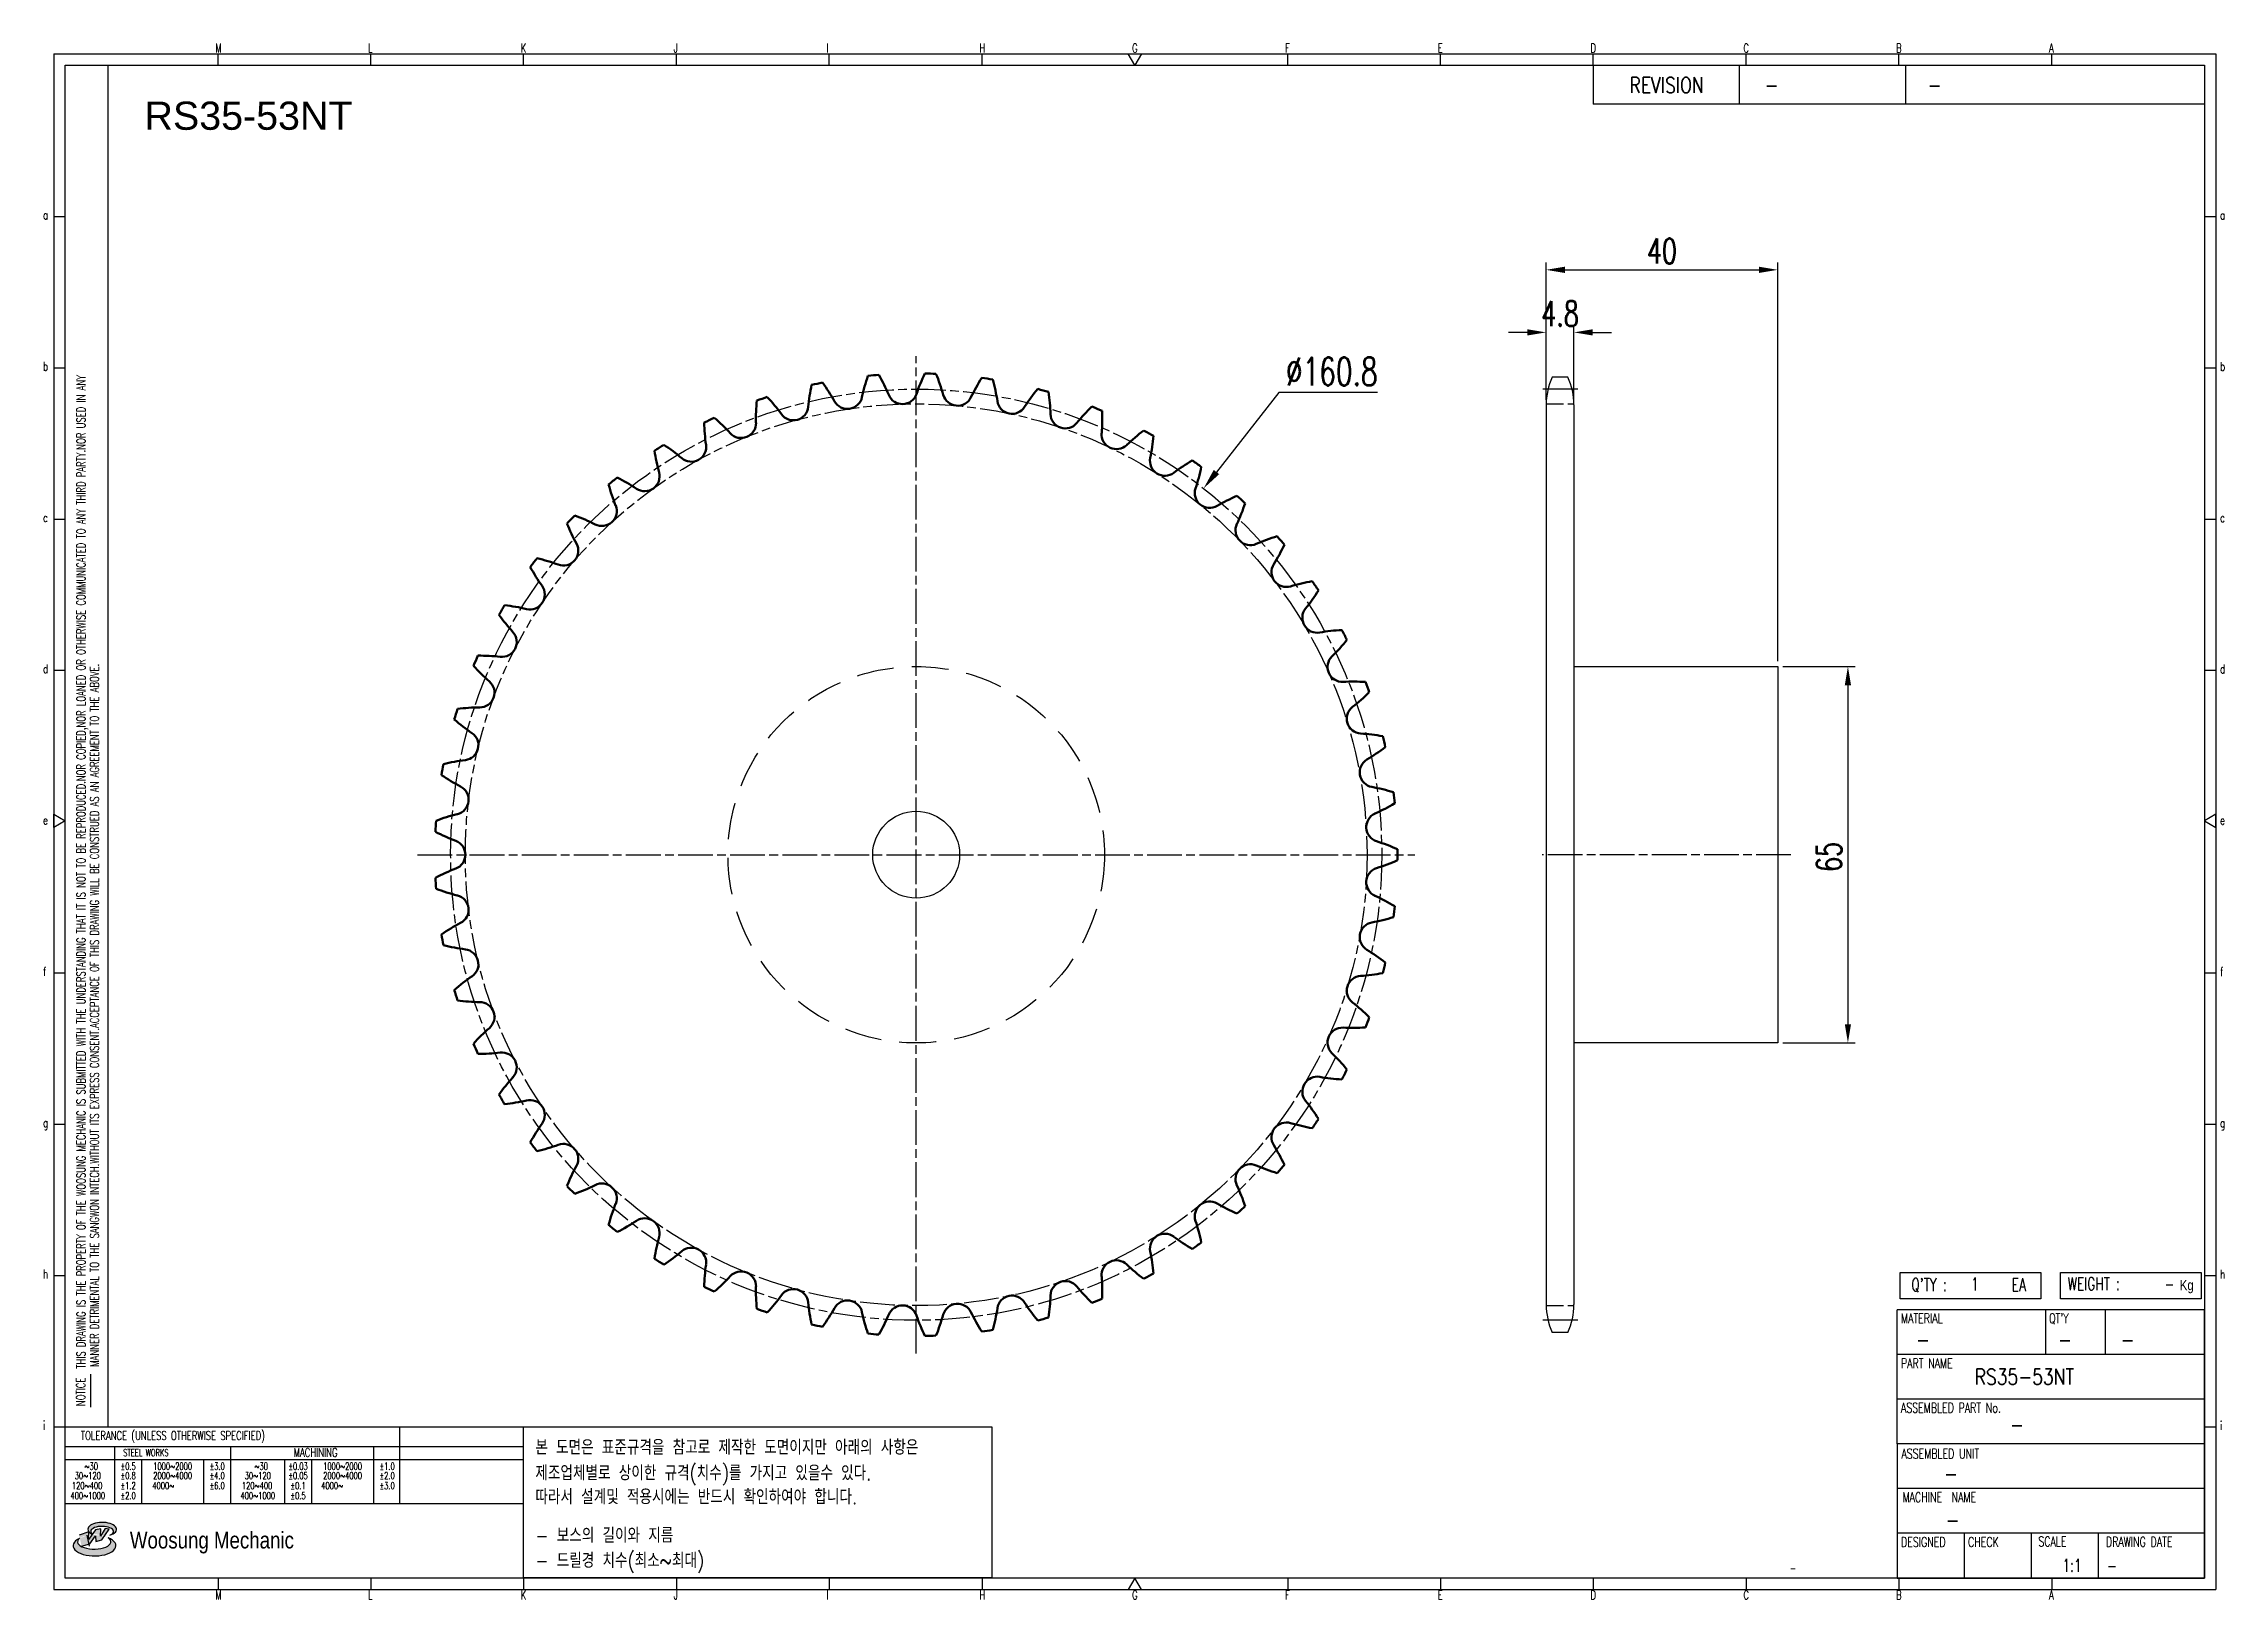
# Model space of a CAD drawing. Header units: millimetres. Extents: x -44812 to -44435, y 1096 to 1364.
import ezdxf
from ezdxf.enums import TextEntityAlignment as Align

# ---------------------------------------------------------------- set-up
doc = ezdxf.new("R2010")
doc.units = ezdxf.units.MM
for name, pattern in [('AM_ISO02W050', [7.5, 6, -1.5]), ('AM_ISO02W050x2', [3.75, 3, -0.75]), ('AM_ISO08W050', [18, 12, -1.5, 3, -1.5]), ('AM_ISO08W050x2', [9, 6, -0.75, 1.5, -0.75]), ('HIDDEN', [9.525, 6.35, -3.175])]:
    doc.linetypes.add(name, pattern=pattern)
for name, color, linetype, lineweight in [('AM_0N', 7, 'Continuous', 50), ('AM_3N', 6, 'AM_ISO02W050', 25), ('AM_7', 4, 'AM_ISO08W050', 25), ('AM_7N', 4, 'AM_ISO08W050', 25)]:
    doc.layers.add(name, color=color, linetype=linetype, lineweight=lineweight)
for name, color, linetype in [('HL', 2, 'HIDDEN'), ('S-DIM', 7, 'Continuous'), ('TITLE', 7, 'Continuous'), ('도면레이아웃', 7, 'Continuous')]:
    doc.layers.add(name, color=color, linetype=linetype)
doc.styles.add('HAN', font='ROMANS.shx', dxfattribs={"width": 0.7, "bigfont": 'whgtxt.shx'})
doc.styles.add('HKD_ST2', font='romans.shx', dxfattribs={"width": 0.7, "height": 4, "bigfont": '@extfont2.shx'})
doc.styles.add('HSG', font='SIMPLEX.shx', dxfattribs={"width": 0.7, "bigfont": 'HSG.shx'})
doc.styles.add('ROMANS', font='romans.shx', dxfattribs={"width": 0.7, "bigfont": 'whgtxt.shx'})
doc.styles.add('SLDTEXTSTYLE4', font='arial.ttf', dxfattribs={"width": 0.8})
doc.styles.get("Standard").update_dxf_attribs({"font": 'arial.ttf'})
doc.dimstyles.new('APP10', dxfattribs={"dimscale": 2, "dimtxt": 2.4, "dimasz": 1.8, "dimexe": 0.7, "dimexo": 0.5, "dimgap": 0.6, "dimtad": 1, "dimtoh": 1, "dimdec": 1, "dimrnd": 0.01, "dimzin": 9, "dimdsep": 46, "dimtxsty": 'HSG', "dimcen": 0, "dimclrd": 1, "dimclre": 1, "dimclrt": 256, "dimazin": 2, "dimtp": 1, "dimtm": 1, "dimtfac": 0.5, "dimtdec": 1, "dimtofl": 0, "dimtmove": 0, "dimatfit": 3, "dimfxl": 0, "dimtvp": 1, "dimtolj": 2, "dimlwd": -1, "dimlwe": -1, "dimarcsym": 0})
doc.dimstyles.new('APP8', dxfattribs={"dimscale": 1.8, "dimtxt": 2.4, "dimasz": 1.8, "dimexe": 0.7, "dimexo": 0.5, "dimgap": 0.6, "dimtad": 1, "dimtoh": 1, "dimdec": 1, "dimrnd": 0.01, "dimzin": 9, "dimdsep": 46, "dimtxsty": 'HSG', "dimcen": 0, "dimclrd": 1, "dimclre": 1, "dimclrt": 256, "dimazin": 2, "dimtp": 1, "dimtm": 1, "dimtfac": 0.5, "dimtdec": 1, "dimtofl": 0, "dimtmove": 0, "dimatfit": 3, "dimfxl": 0, "dimtvp": 1, "dimtolj": 2, "dimlwd": -1, "dimlwe": -1, "dimarcsym": 0})

# ---------------------------------------------------------------- blocks, each defined once
blk = doc.blocks.new('SUYWSHJH')
at = {"layer": '도면레이아웃'}
h = blk.add_hatch(color=10, dxfattribs=at)
h.paths.add_polyline_path([(1.544, 35.177), (1.554, 34.966), (1.779, 35.034), (2.054, 35.422), (1.908, 35.446), (1.728, 35.167), (1.741, 35.439), (1.547, 35.405), (1.292, 35.041), (1.295, 35.33), (0.943, 35.208), (1.03, 34.8), (1.336, 34.885)])
edge = h.paths.add_edge_path()
edge.add_ellipse((1.795, 35.421), major_axis=(-0.53, 0), ratio=0.487785, start_angle=122.36065, end_angle=403.39574)
edge.add_line((1.411, 35.244), (1.419, 35.261))
edge.add_ellipse((1.798, 35.344), major_axis=(-0.423, 0), ratio=0.444396, start_angle=131.58977, end_angle=386.19408, ccw=False)
edge = h.paths.add_edge_path()
edge.add_ellipse((1.512, 34.815), major_axis=(-0.793, 0), ratio=0.480113, start_angle=314.67633, end_angle=590.85213)
edge.add_ellipse((1.501, 34.958), major_axis=(-0.62, 0), ratio=0.43311, start_angle=331.7024, end_angle=574.42495, ccw=False)
for p, q in [((0, 90.118), (80.15, 90.118)), ((0, 90.118), (0, 33.191)), ((6.089, 89.693), (6.089, 90.118)), ((11.753, 89.693), (11.753, 90.118)), ((17.418, 89.693), (17.418, 90.118)), ((23.082, 89.693), (23.082, 90.118)), ((28.746, 89.693), (28.746, 90.118)), ((34.411, 89.693), (34.411, 90.118)), ((45.739, 89.693), (45.739, 90.118)), ((51.404, 89.693), (51.404, 90.118)), ((57.068, 89.693), (57.068, 90.118)), ((62.732, 89.693), (62.732, 90.118)), ((68.397, 89.693), (68.397, 90.118)), ((74.061, 89.693), (74.061, 90.118)), ((80.15, 90.118), (80.15, 33.191)), ((0, 84.085), (0.425, 84.085)), ((79.725, 84.085), (80.15, 84.085)), ((0, 78.478), (0.425, 78.478)), ((79.725, 78.478), (80.15, 78.478)), ((0, 72.87), (0.425, 72.87)), ((79.725, 72.87), (80.15, 72.87)), ((0, 67.262), (0.425, 67.262)), ((79.725, 67.262), (80.15, 67.262)), ((0, 56.047), (0.425, 56.047)), ((79.725, 56.047), (80.15, 56.047)), ((0, 50.439), (0.425, 50.439)), ((79.725, 50.439), (80.15, 50.439)), ((0, 44.832), (0.425, 44.832)), ((79.725, 44.832), (80.15, 44.832)), ((1.377, 39.947), (1.377, 41.174)), ((0, 39.224), (0.425, 39.224)), ((79.725, 39.224), (80.15, 39.224)), ((0, 33.191), (80.15, 33.191)), ((6.089, 33.616), (6.089, 33.191)), ((11.753, 33.616), (11.753, 33.191)), ((17.418, 33.616), (17.418, 33.191)), ((23.082, 33.616), (23.082, 33.191)), ((28.746, 33.616), (28.746, 33.191)), ((34.411, 33.616), (34.411, 33.191)), ((45.739, 33.616), (45.739, 33.191)), ((51.404, 33.616), (51.404, 33.191)), ((57.068, 33.616), (57.068, 33.191)), ((62.732, 33.616), (62.732, 33.191)), ((68.397, 33.616), (68.397, 33.191)), ((74.061, 33.616), (74.061, 33.191))]:
    blk.add_line(p, q)
at = {"color": 2}
for p, q in [((2.017, 39.224), (2.017, 89.693)), ((0.425, 39.224), (17.418, 39.224)), ((12.816, 39.224), (12.816, 36.382)), ((17.418, 33.616), (17.418, 39.224)), ((0.425, 38.487), (17.418, 38.487)), ((0.425, 38.012), (17.418, 38.012)), ((2.257, 38.487), (2.257, 36.382)), ((3.257, 38.012), (3.257, 36.382)), ((5.557, 38.012), (5.557, 36.382)), ((6.557, 38.5), (6.557, 36.382)), ((8.557, 38.012), (8.557, 36.382)), ((9.557, 38.026), (9.557, 36.382)), ((11.857, 38.487), (11.857, 36.382)), ((0.425, 36.382), (17.418, 36.382))]:
    blk.add_line(p, q, dxfattribs=at)
at = {"color": 6, "ltscale": 0.5}
for p, q in [((57.068, 89.693), (57.068, 88.246)), ((62.47, 89.693), (62.47, 88.246)), ((68.635, 89.693), (68.635, 88.246)), ((79.725, 88.246), (57.068, 88.246)), ((68.336, 38.59), (68.336, 43.563)), ((79.725, 43.563), (68.336, 43.563)), ((73.827, 43.563), (73.827, 41.905)), ((76.037, 43.563), (76.037, 41.905)), ((79.725, 38.59), (79.725, 43.563)), ((79.725, 41.905), (68.336, 41.905)), ((79.725, 40.248), (68.336, 40.248)), ((68.336, 38.59), (68.336, 33.616)), ((79.725, 38.59), (68.336, 38.59)), ((79.725, 33.616), (79.725, 38.59)), ((79.725, 36.932), (68.336, 36.932)), ((79.725, 35.274), (68.336, 35.274)), ((70.822, 33.616), (70.822, 35.274)), ((73.309, 33.616), (73.309, 35.274)), ((75.796, 33.616), (75.796, 35.274)), ((68.336, 33.616), (79.725, 33.616))]:
    blk.add_line(p, q, dxfattribs=at)
for points in [[(40.075, 89.693), (39.83, 90.118), (40.32, 90.118)], [(0.425, 89.693), (79.725, 89.693), (79.725, 33.616), (0.425, 33.616)], [(0.425, 61.679), (0, 61.433), (0, 61.924)], [(79.725, 61.679), (80.15, 61.433), (80.15, 61.924)], [(40.075, 33.616), (39.83, 33.191), (40.32, 33.191)]]:
    blk.add_lwpolyline(points, close=True)
at = {"layer": 'TITLE', "color": 20}
for p, q in [((68.449, 43.961), (68.449, 44.936)), ((68.449, 44.936), (73.654, 44.936)), ((73.654, 44.936), (73.654, 43.961)), ((74.39, 43.961), (74.39, 44.936)), ((74.39, 44.936), (79.595, 44.936)), ((79.595, 44.936), (79.595, 43.961)), ((73.654, 43.961), (68.449, 43.961)), ((79.595, 43.961), (74.39, 43.961))]:
    blk.add_line(p, q, dxfattribs=at)
at = {"layer": '도면레이아웃'}
for p, q in [((1.295, 35.33), (0.943, 35.208)), ((1.03, 34.8), (1.336, 34.885)), ((1.224, 35.208), (1.311, 34.8)), ((1.224, 35.208), (1.224, 35.208)), ((1.547, 35.405), (1.292, 35.041)), ((1.292, 35.041), (1.295, 35.33)), ((1.336, 34.885), (1.544, 35.177)), ((1.419, 35.261), (1.411, 35.244)), ((1.544, 35.177), (1.554, 34.966)), ((1.741, 35.439), (1.547, 35.405)), ((1.554, 34.966), (1.779, 35.034)), ((1.908, 35.446), (1.728, 35.167)), ((1.728, 35.167), (1.741, 35.439)), ((1.779, 35.034), (2.054, 35.422)), ((2.054, 35.422), (1.908, 35.446))]:
    blk.add_line(p, q, dxfattribs=at)
for centre, major_axis, ratio, start_param, end_param in [((1.795, 35.421), (-0.53, 0), 0.487785, 2.135596, 7.040584), ((1.512, 34.815), (-0.793, 0), 0.480113, 5.492138, 10.312315), ((1.501, 34.958), (-0.62, 0), 0.43311, 5.789299, 10.025607), ((1.798, 35.344), (-0.423, 0), 0.444396, 2.296675, 6.740358)]:
    blk.add_ellipse(centre, major_axis=major_axis, ratio=ratio, start_param=start_param, end_param=end_param, dxfattribs=at)
at = {"color": 4, "style": 'HKD_ST2', "width": 0.7}
for s, p in [('M', (5.988, 90.164)), ('L', (11.652, 90.164)), ('K', (17.316, 90.164)), ('J', (22.981, 90.164)), ('I', (28.645, 90.164)), ('H', (34.309, 90.164)), ('G', (39.974, 90.164)), ('F', (45.638, 90.164)), ('E', (51.302, 90.164)), ('D', (56.967, 90.164)), ('C', (62.631, 90.164)), ('B', (68.295, 90.164)), ('A', (73.96, 90.164)), ('a', (-0.395, 83.976)), ('a', (80.305, 83.97)), ('b', (-0.395, 78.368)), ('b', (80.305, 78.362)), ('c', (-0.395, 72.76)), ('c', (80.305, 72.754)), ('d', (-0.395, 67.153)), ('d', (80.305, 67.147)), ('e', (-0.395, 61.545)), ('e', (80.305, 61.539)), ('f', (-0.395, 55.937)), ('f', (80.305, 55.931)), ('g', (-0.395, 50.33)), ('g', (80.305, 50.324)), ('h', (-0.395, 44.722)), ('h', (80.305, 44.716)), ('i', (-0.395, 39.114)), ('i', (80.305, 39.108)), ('M', (5.988, 32.824)), ('L', (11.652, 32.824)), ('K', (17.316, 32.824)), ('J', (22.981, 32.824)), ('I', (28.645, 32.824)), ('H', (34.309, 32.824)), ('G', (39.974, 32.824)), ('F', (45.638, 32.824)), ('E', (51.302, 32.824)), ('D', (56.967, 32.824)), ('C', (62.631, 32.824)), ('B', (68.295, 32.824)), ('A', (73.96, 32.824))]:
    blk.add_text(s, height=0.326, dxfattribs=at).set_placement(p)
for s, height, style, width, p in [('REVISION', 0.5806, 'HAN', 0.8, (58.415, 88.664)), ('-', 0.581, 'HAN', 0.8, (63.426, 88.664)), ('-', 0.581, 'HAN', 0.8, (69.468, 88.664)), ("Q'TY : ", 0.4746, 'HKD_ST2', 0.7, (68.857, 44.253)), ('1', 0.475, 'HKD_ST2', 0.7, (71.071, 44.275)), ('EA', 0.4746, 'HKD_ST2', 0.7, (72.578, 44.253)), ('WEIGHT : ', 0.4746, 'HKD_ST2', 0.7, (74.65, 44.286)), ('-', 0.581, 'HAN', 0.8, (69.029, 42.157)), ('-', 0.581, 'HAN', 0.8, (74.289, 42.157)), ('-', 0.581, 'HAN', 0.8, (76.623, 42.157)), ('-', 0.581, 'HAN', 0.8, (72.515, 39.013)), ('-', 0.581, 'HAN', 0.8, (70.067, 37.189)), ('-', 0.581, 'HAN', 0.8, (70.126, 35.48)), ('1:1', 0.4746, 'HKD_ST2', 0.7, (74.458, 33.848)), ('-', 0.475, 'HKD_ST2', 0.7, (76.112, 33.837))]:
    blk.add_text(s, height=height, dxfattribs=dict(style=style, width=width)).set_placement(p)
at = {"color": 1, "style": 'HKD_ST2', "width": 0.7}
for s, p in [(' THIS DRAWING IS THE PROPERTY OF THE WOOSUNG MECHANIC IS SUBMITTED WITH THE UNDERSTANDING THAT IT IS NOT TO BE REPRODUCED.NOR COPIED,NOR LOANED OR OTHERWISE COMMUNICATED TO ANY THIRD PARTY.NOR USED IN ANY', (1.173, 41.217)), ('MANNER DETRIMENTAL TO THE SANGWON INTECH.WITHOUT ITS EXPRESS CONSENT.ACCEPTANCE OF THIS DRAWING WILL BE CONSTRUED AS AN AGREEMENT TO THE ABOVE.', (1.672, 41.447))]:
    blk.add_text(s, height=0.326266, rotation=90, dxfattribs=at).set_placement(p)
at = {"style": 'HKD_ST2', "width": 0.7}
blk.add_text('-', height=0.475, dxfattribs=at).set_placement((78.613, 44.286), align=Align.RIGHT)
at = {"color": 4, "style": 'HKD_ST2', "width": 0.7}
for s, height, p in [('MATERIAL', 0.3651, (68.474, 43.425)), ("QT'Y", 0.3651, (73.965, 43.425)), ('PART NAME', 0.3651, (68.474, 41.756)), ('ASSEMBLED PART No.', 0.36511, (68.474, 40.109)), ('ASSEMBLED UNIT', 0.36511, (68.49, 38.408)), ('MACHINE  NAME', 0.36511, (68.532, 36.794)), ('DESIGNED', 0.3651, (68.474, 35.136)), ('CHECK', 0.3651, (70.961, 35.136)), ('SCALE', 0.3651, (73.566, 35.153)), ('DRAWING DATE', 0.36511, (76.071, 35.141))]:
    blk.add_text(s, height=height, dxfattribs=at).set_placement(p, align=Align.TOP_LEFT)
at = {"style": 'HKD_ST2', "width": 0.7}
blk.add_text('NOTICE', height=0.3263, rotation=90, dxfattribs=at).set_placement((1.163, 39.988))
for s, height, style, width, p in [('TOLERANCE (UNLESS OTHERWISE SPECIFIED)', 0.32627, 'HKD_ST2', 0.7, (4.417, 38.896)), ('-', 0.326, 'ROMANS', 0.65, (64.469, 33.975))]:
    blk.add_text(s, height=height, dxfattribs=dict(style=style, width=width)).set_placement(p, align=Align.MIDDLE_CENTER)
at = {"color": 4, "style": 'HKD_ST2', "width": 0.7}
for s, height, p in [('STEEL WORKS', 0.26101, (3.416, 38.268)), ('MACHINING', 0.3263, (9.707, 38.27)), ('%%P0.5', 0.261, (2.757, 37.762)), ('%%P0.8', 0.261, (2.757, 37.411)), ('%%P3.0', 0.261, (6.057, 37.762)), ('%%P4.0', 0.261, (6.057, 37.411)), ('%%P0.03', 0.261, (9.057, 37.762)), ('%%P0.05', 0.261, (9.057, 37.411)), ('%%P1.0', 0.261, (12.357, 37.762)), ('%%P2.0', 0.261, (12.357, 37.411)), ('%%P1.2', 0.261, (2.757, 37.045)), ('%%P2.0', 0.261, (2.757, 36.67)), ('%%P6.0', 0.261, (6.057, 37.045)), ('%%P0.1', 0.261, (9.057, 37.045)), ('%%P0.5', 0.261, (9.057, 36.67)), ('%%P3.0', 0.261, (12.357, 37.045))]:
    blk.add_text(s, height=height, dxfattribs=at).set_placement(p, align=Align.MIDDLE)
for s, height, p in [('30%%126120', 0.261, (1.263, 37.411)), ('%%12630', 0.261, (1.389, 37.762)), ('2000%%1264000', 0.26101, (4.407, 37.411)), ('1000%%1262000', 0.26101, (4.407, 37.762)), ('30%%126120', 0.261, (7.563, 37.411)), ('%%12630', 0.261, (7.689, 37.762)), ('2000%%1264000', 0.26101, (10.707, 37.411)), ('1000%%1262000', 0.26101, (10.707, 37.762)), ('400%%1261000', 0.26101, (1.263, 36.67)), ('120%%126400', 0.26101, (1.237, 37.045)), ('4000%%126', 0.261, (4.061, 37.045)), ('400%%1261000', 0.26101, (7.563, 36.67)), ('120%%126400', 0.26101, (7.537, 37.045)), ('4000%%126', 0.261, (10.321, 37.045))]:
    blk.add_text(s, height=height, dxfattribs=at).set_placement(p, align=Align.MIDDLE_CENTER)
at = {"color": 1, "style": 'SLDTEXTSTYLE4', "width": 0.8}
blk.add_text('Woosung Mechanic', height=0.61957, dxfattribs=at).set_placement((2.822, 34.711))
at = {"layer": 'TITLE', "width": 0.8}
blk.add_text('Kg', height=0.3789, dxfattribs=at).set_placement((78.807, 44.286))
blk = doc.blocks.new('*D625')
at = {"layer": 'Defpoints', "color": 0, "transparency": 16777216}
for p in [(-44512.33, 1256.92), (-44512.33, 1191.92), (-44500.22, 1191.92)]:
    blk.add_point(p, dxfattribs=at)
at = {"layer": 'S-DIM', "color": 1, "transparency": 16777216}
for p, q in [((-44511.43, 1256.92), (-44498.96, 1256.92)), ((-44500.22, 1253.68), (-44500.22, 1195.16)), ((-44511.43, 1191.92), (-44498.96, 1191.92))]:
    blk.add_line(p, q, dxfattribs=at)
for points in [[(-44500.76, 1253.68), (-44499.68, 1253.68), (-44500.22, 1256.92)], [(-44500.76, 1195.16), (-44499.68, 1195.16), (-44500.22, 1191.92)]]:
    blk.add_solid(points, dxfattribs=at)
at = {"layer": 'S-DIM', "transparency": 16777216, "insert": (-44503.46, 1224.03), "char_height": 4.32, "attachment_point": 5, "rotation": 90, "style": 'HSG'}
blk.add_mtext('\\A2;65', dxfattribs=at)
blk = doc.blocks.new('*D626')
at = {"layer": 'Defpoints', "color": 0, "transparency": 16777216}
for p in [(-44547.53, 1314.61), (-44552.33, 1302.09), (-44547.53, 1302.09)]:
    blk.add_point(p, dxfattribs=at)
at = {"layer": 'S-DIM', "color": 1, "transparency": 16777216}
for p, q in [((-44555.57, 1314.61), (-44558.81, 1314.61)), ((-44552.33, 1302.99), (-44552.33, 1315.87)), ((-44547.53, 1302.99), (-44547.53, 1315.87)), ((-44544.29, 1314.61), (-44541.05, 1314.61))]:
    blk.add_line(p, q, dxfattribs=at)
for points in [[(-44555.57, 1315.15), (-44555.57, 1314.07), (-44552.33, 1314.61)], [(-44544.29, 1315.15), (-44544.29, 1314.07), (-44547.53, 1314.61)]]:
    blk.add_solid(points, dxfattribs=at)
at = {"layer": 'S-DIM', "transparency": 16777216, "insert": (-44549.93, 1317.85), "char_height": 4.32, "attachment_point": 5, "style": 'HSG'}
blk.add_mtext('\\A2;4.8', dxfattribs=at)
blk = doc.blocks.new('*D627')
at = {"layer": 'Defpoints', "color": 0, "transparency": 16777216}
for p in [(-44512.33, 1325.41), (-44552.33, 1302.09), (-44512.33, 1256.92)]:
    blk.add_point(p, dxfattribs=at)
at = {"layer": 'S-DIM', "color": 1, "transparency": 16777216}
for p, q in [((-44552.33, 1302.99), (-44552.33, 1326.67)), ((-44512.33, 1257.82), (-44512.33, 1326.67)), ((-44549.09, 1325.41), (-44515.57, 1325.41))]:
    blk.add_line(p, q, dxfattribs=at)
for points in [[(-44549.09, 1325.95), (-44549.09, 1324.87), (-44552.33, 1325.41)], [(-44515.57, 1325.95), (-44515.57, 1324.87), (-44512.33, 1325.41)]]:
    blk.add_solid(points, dxfattribs=at)
at = {"layer": 'S-DIM', "transparency": 16777216, "insert": (-44532.33, 1328.65), "char_height": 4.32, "attachment_point": 5, "style": 'HSG'}
blk.add_mtext('\\A2;40', dxfattribs=at)
blk = doc.blocks.new('*D628')
at = {"layer": 'Defpoints', "color": 0, "transparency": 16777216}
for p in [(-44611.47, 1287.67), (-44710.73, 1161.17)]:
    blk.add_point(p, dxfattribs=at)
at = {"layer": 'S-DIM', "color": 1, "transparency": 16777216}
for p, q in [((-44598.47, 1304.25), (-44609.25, 1290.5)), ((-44581.43, 1304.25), (-44598.47, 1304.25))]:
    blk.add_line(p, q, dxfattribs=at)
blk.add_solid([(-44609.72, 1290.87), (-44608.78, 1290.13), (-44611.47, 1287.67)], dxfattribs=at)
at = {"layer": 'S-DIM', "transparency": 16777216, "insert": (-44589.35, 1307.85), "char_height": 4.8, "attachment_point": 5, "style": 'HSG'}
blk.add_mtext('\\A2;∅160.8', dxfattribs=at)

msp = doc.modelspace()

# ---------------------------------------------------------------- linework, layer by layer
for p, q in [((-44548.6, 1306.89), (-44551.26, 1306.89)), ((-44552.33, 1302.09), (-44552.33, 1146.75)), ((-44547.53, 1302.09), (-44547.53, 1146.75)), ((-44548.6, 1141.95), (-44551.26, 1141.95))]:
    msp.add_line(p, q)
msp.add_lwpolyline([(-44547.53, 1256.92), (-44512.33, 1256.92), (-44512.33, 1191.92), (-44547.53, 1191.92)])
at = {"color": 4}
msp.add_lwpolyline([(-44728.89, 1125.66), (-44648.02, 1125.66), (-44648.02, 1099.54), (-44728.89, 1099.54)], close=True, dxfattribs=at)
msp.add_circle((-44661.1, 1224.42), 7.5)
for centre, start, end in [((-44541.03, 1302.09), 154.8633, 180), ((-44558.83, 1302.09), 0, 25.1367), ((-44541.03, 1146.75), 180, 205.1367), ((-44558.83, 1146.75), 334.8633, 0)]:
    msp.add_arc(centre, 11.3, start, end)
at = {"layer": 'AM_0N'}
for centre, radius, start, end in [((-44637.72, 1296.23), 33.53, 161.0668, 167.6415), ((-44661.1, 1224.42), 83.11, 94.436, 95.7527), ((-44696.82, 1290.96), 33.53, 22.5472, 29.1219), ((-44629.39, 1292.96), 33.53, 154.2743, 160.8491), ((-44661.1, 1224.42), 83.11, 87.6435, 88.9603), ((-44688.7, 1294.72), 33.53, 15.7547, 22.3295), ((-44621.5, 1288.73), 33.53, 147.4819, 154.0566), ((-44661.1, 1224.42), 83.11, 80.8511, 82.1678), ((-44661.1, 1224.42), 83.11, 108.0209, 109.3376), ((-44711.45, 1280.71), 33.53, 36.1321, 42.7068), ((-44646.37, 1298.49), 33.53, 167.8592, 174.434), ((-44661.1, 1224.42), 83.11, 101.2284, 102.5452), ((-44704.44, 1286.27), 33.53, 29.3396, 35.9144), ((-44672.97, 1303.96), 2.57, 209.3396, 347.6415), ((-44663.48, 1304.8), 2.57, 202.5472, 340.8491), ((-44653.96, 1304.52), 2.57, 195.7547, 334.0566), ((-44680.19, 1297.49), 33.53, 8.9623, 15.537), ((-44614.18, 1283.6), 33.53, 140.6894, 147.2642), ((-44661.1, 1224.42), 83.11, 74.0586, 75.3754), ((-44671.41, 1299.24), 33.53, 2.1698, 8.7446), ((-44661.1, 1224.42), 83.11, 114.8133, 116.1301), ((-44717.75, 1274.36), 33.53, 42.9245, 49.4993), ((-44655.24, 1299.72), 33.53, 174.6517, 181.2264), ((-44682.3, 1302), 2.57, 216.1321, 354.434), ((-44644.54, 1303.12), 2.57, 188.9623, 327.2642), ((-44635.35, 1300.6), 2.57, 182.1698, 320.4717), ((-44607.51, 1277.63), 33.53, 133.8969, 140.4717), ((-44661.1, 1224.42), 83.11, 67.2661, 68.5829), ((-44662.49, 1299.93), 33.53, 355.3774, 1.9521), ((-44664.19, 1299.88), 33.53, 181.4441, 188.0189), ((-44691.32, 1298.94), 2.57, 222.9245, 1.2264), ((-44626.52, 1297.02), 2.57, 175.3774, 313.6792), ((-44601.59, 1270.92), 33.53, 127.1045, 133.6792), ((-44661.1, 1224.42), 83.11, 60.4737, 61.7905), ((-44653.55, 1299.57), 33.53, 348.5849, 355.1597), ((-44661.1, 1224.42), 83.11, 121.6058, 122.9225), ((-44673.09, 1298.99), 33.53, 188.2366, 194.8113), ((-44723.26, 1267.31), 33.53, 49.717, 56.2917), ((-44699.93, 1294.85), 2.57, 229.717, 8.0189), ((-44618.17, 1292.42), 2.57, 168.5849, 306.8868), ((-44596.51, 1263.55), 33.53, 120.312, 126.8868), ((-44661.1, 1224.42), 83.11, 53.6812, 54.998), ((-44661.1, 1224.42), 83.11, 128.3982, 129.715), ((-44681.82, 1297.05), 33.53, 195.029, 201.6038), ((-44727.9, 1259.66), 33.53, 56.5094, 63.0842), ((-44707.98, 1289.76), 2.57, 236.5094, 14.8113), ((-44644.72, 1298.15), 33.53, 341.7925, 348.3672), ((-44715.38, 1283.76), 2.57, 243.3019, 21.6038), ((-44610.43, 1286.87), 2.57, 161.7925, 300.0943), ((-44592.33, 1255.64), 33.53, 113.5196, 120.0943), ((-44636.11, 1295.69), 33.53, 335, 341.5748), ((-44661.1, 1224.42), 83.11, 46.8888, 48.2056), ((-44661.1, 1224.42), 83.11, 135.1907, 136.5074), ((-44690.27, 1294.08), 33.53, 201.8215, 208.3962), ((-44731.6, 1251.51), 33.53, 63.3019, 69.8766), ((-44603.4, 1280.44), 2.57, 155, 293.3019), ((-44722.02, 1276.92), 2.57, 250.0943, 28.3962), ((-44589.12, 1247.29), 33.53, 106.7271, 113.3019), ((-44627.86, 1292.23), 33.53, 328.2075, 334.7823), ((-44661.1, 1224.42), 83.11, 40.0963, 41.4131), ((-44661.1, 1224.42), 83.11, 141.9831, 143.2999), ((-44698.3, 1290.15), 33.53, 208.6139, 215.1887), ((-44734.31, 1242.98), 33.53, 70.0943, 76.6691), ((-44597.18, 1273.22), 2.57, 148.2075, 286.5094), ((-44727.8, 1269.35), 2.57, 256.8868, 35.1887), ((-44586.92, 1238.61), 33.53, 99.9347, 106.5094), ((-44620.07, 1287.83), 33.53, 321.4151, 327.9898), ((-44661.1, 1224.42), 83.11, 33.3039, 34.6206), ((-44661.1, 1224.42), 83.11, 148.7756, 150.0923), ((-44705.81, 1285.29), 33.53, 215.4064, 221.9811), ((-44735.99, 1234.19), 33.53, 76.8868, 83.4615), ((-44591.86, 1265.32), 2.57, 141.4151, 279.717), ((-44732.65, 1261.14), 2.57, 263.6792, 41.9811), ((-44585.77, 1229.74), 33.53, 93.1422, 99.717), ((-44612.86, 1282.53), 33.53, 314.6226, 321.1974), ((-44661.1, 1224.42), 83.11, 26.5114, 27.8282), ((-44661.1, 1224.42), 83.11, 155.568, 156.8848), ((-44736.62, 1225.27), 33.53, 83.6792, 90.254), ((-44587.51, 1256.84), 2.57, 134.6226, 272.9245), ((-44712.7, 1279.57), 33.53, 222.1988, 228.7736), ((-44736.49, 1252.42), 2.57, 270.4717, 48.7736), ((-44585.67, 1220.79), 33.53, 86.3498, 92.9245), ((-44661.1, 1224.42), 83.11, 19.719, 21.0357), ((-44606.33, 1276.42), 33.53, 307.8302, 314.4049), ((-44661.1, 1224.42), 83.11, 162.3605, 163.6773), ((-44718.86, 1273.08), 33.53, 228.9913, 235.566), ((-44736.19, 1216.33), 33.53, 90.4717, 97.0465), ((-44584.19, 1247.91), 2.57, 127.8302, 266.1321), ((-44739.27, 1243.31), 2.57, 277.2642, 55.566), ((-44586.62, 1211.9), 33.53, 79.5573, 86.1321), ((-44600.56, 1269.57), 33.53, 301.0377, 307.6125), ((-44661.1, 1224.42), 83.11, 12.9265, 14.2433), ((-44661.1, 1224.42), 83.11, 169.1529, 170.4697), ((-44734.71, 1207.51), 33.53, 97.2642, 103.8389), ((-44581.95, 1238.65), 2.57, 121.0377, 259.3396), ((-44724.21, 1265.91), 33.53, 235.7837, 242.3585), ((-44740.95, 1233.93), 2.57, 284.0566, 62.3585), ((-44588.63, 1203.18), 33.53, 72.7649, 79.3396), ((-44661.1, 1224.42), 83.11, 6.1341, 7.4508), ((-44732.19, 1198.92), 33.53, 104.0566, 110.6314), ((-44580.82, 1229.19), 2.57, 114.2453, 252.5472), ((-44595.65, 1262.1), 33.53, 294.2453, 300.82), ((-44661.1, 1224.42), 83.11, 175.9454, 177.2622), ((-44728.67, 1258.15), 33.53, 242.5762, 249.1509), ((-44741.52, 1224.42), 2.57, 290.8491, 69.1509), ((-44591.65, 1194.75), 33.53, 65.9724, 72.5472), ((-44661.1, 1224.42), 83.11, 359.3416, 0.6584), ((-44728.67, 1190.69), 33.53, 110.8491, 117.4238), ((-44661.1, 1224.42), 83.11, 182.7378, 184.0546), ((-44580.82, 1219.66), 2.57, 107.4528, 245.7547), ((-44591.65, 1254.09), 33.53, 287.4528, 294.0276), ((-44732.19, 1249.92), 33.53, 249.3686, 255.9434), ((-44740.95, 1214.91), 2.57, 297.6415, 75.9434), ((-44595.65, 1186.75), 33.53, 59.18, 65.7547), ((-44724.21, 1182.94), 33.53, 117.6415, 124.2163), ((-44581.95, 1210.2), 2.57, 100.6604, 238.9623), ((-44588.63, 1245.67), 33.53, 280.6604, 287.2351), ((-44661.1, 1224.42), 83.11, 352.5492, 353.8659), ((-44661.1, 1224.42), 83.11, 189.5303, 190.8471), ((-44734.71, 1241.34), 33.53, 256.1611, 262.7358), ((-44739.27, 1205.53), 2.57, 304.434, 82.7358), ((-44600.56, 1179.27), 33.53, 52.3875, 58.9623), ((-44661.1, 1224.42), 83.11, 345.7567, 347.0735), ((-44718.86, 1175.76), 33.53, 124.434, 131.0087), ((-44584.19, 1200.94), 2.57, 93.8679, 232.1698), ((-44586.62, 1236.95), 33.53, 273.8679, 280.4427), ((-44661.1, 1224.42), 83.11, 196.3227, 197.6395), ((-44736.19, 1232.51), 33.53, 262.9535, 269.5283), ((-44736.49, 1196.42), 2.57, 311.2264, 89.5283), ((-44606.33, 1172.43), 33.53, 45.5951, 52.1698), ((-44712.7, 1169.27), 33.53, 131.2264, 137.8012), ((-44587.51, 1192), 2.57, 87.0755, 225.3774), ((-44585.67, 1228.05), 33.53, 267.0755, 273.6502), ((-44661.1, 1224.42), 83.11, 338.9643, 340.281), ((-44661.1, 1224.42), 83.11, 203.1152, 204.432), ((-44736.62, 1223.57), 33.53, 269.746, 276.3208), ((-44732.65, 1187.7), 2.57, 318.0189, 96.3208), ((-44612.86, 1166.31), 33.53, 38.8026, 45.3774), ((-44661.1, 1224.42), 83.11, 332.1718, 333.4886), ((-44705.81, 1163.56), 33.53, 138.0189, 144.5936), ((-44661.1, 1224.42), 83.11, 209.9077, 211.2244), ((-44591.86, 1183.53), 2.57, 80.283, 218.5849), ((-44585.77, 1219.1), 33.53, 260.283, 266.8578), ((-44735.99, 1214.65), 33.53, 276.5385, 283.1132), ((-44727.8, 1179.5), 2.57, 324.8113, 103.1132), ((-44620.07, 1161.02), 33.53, 32.0102, 38.5849), ((-44661.1, 1224.42), 83.11, 325.3794, 326.6961), ((-44698.3, 1158.7), 33.53, 144.8113, 151.3861), ((-44597.18, 1175.62), 2.57, 73.4906, 211.7925), ((-44586.92, 1210.23), 33.53, 253.4906, 260.0653), ((-44661.1, 1224.42), 83.11, 216.7001, 218.0169), ((-44734.31, 1205.86), 33.53, 283.3309, 289.9057), ((-44722.02, 1171.92), 2.57, 331.6038, 109.9057), ((-44627.86, 1156.61), 33.53, 25.2177, 31.7925), ((-44690.27, 1154.76), 33.53, 151.6038, 158.1785), ((-44731.6, 1197.33), 33.53, 290.1234, 296.6981), ((-44715.38, 1165.09), 2.57, 338.3962, 116.6981), ((-44603.4, 1168.41), 2.57, 66.6981, 205), ((-44589.12, 1201.56), 33.53, 246.6981, 253.2729), ((-44661.1, 1224.42), 83.11, 318.5869, 319.9037), ((-44661.1, 1224.42), 83.11, 223.4926, 224.8093), ((-44681.82, 1151.8), 33.53, 158.3962, 164.971), ((-44610.43, 1161.98), 2.57, 59.9057, 198.2075), ((-44592.33, 1193.2), 33.53, 239.9057, 246.4804), ((-44636.11, 1153.15), 33.53, 18.4252, 25), ((-44661.1, 1224.42), 83.11, 311.7944, 313.1112), ((-44661.1, 1224.42), 83.11, 230.285, 231.6018), ((-44727.9, 1189.18), 33.53, 296.9158, 303.4906), ((-44707.98, 1159.08), 2.57, 345.1887, 123.4906), ((-44644.72, 1150.7), 33.53, 11.6328, 18.2075), ((-44673.09, 1149.86), 33.53, 165.1887, 171.7634), ((-44699.93, 1154), 2.57, 351.9811, 130.283), ((-44618.17, 1156.42), 2.57, 53.1132, 191.4151), ((-44596.51, 1185.29), 33.53, 233.1132, 239.688), ((-44661.1, 1224.42), 83.11, 305.002, 306.3188), ((-44661.1, 1224.42), 83.11, 237.0775, 238.3942), ((-44723.26, 1181.53), 33.53, 303.7083, 310.283), ((-44664.19, 1148.96), 33.53, 171.9811, 178.5559), ((-44691.32, 1149.9), 2.57, 358.7736, 137.0755), ((-44626.52, 1151.82), 2.57, 46.3208, 184.6226), ((-44601.59, 1177.92), 33.53, 226.3208, 232.8955), ((-44653.55, 1149.28), 33.53, 4.8403, 11.4151), ((-44661.1, 1224.42), 83.11, 243.8699, 245.1867), ((-44717.75, 1174.48), 33.53, 310.5007, 317.0755), ((-44655.24, 1149.13), 33.53, 178.7736, 185.3483), ((-44682.3, 1146.85), 2.57, 5.566, 143.8679), ((-44635.35, 1148.24), 2.57, 39.5283, 177.8302), ((-44607.51, 1171.21), 33.53, 219.5283, 226.1031), ((-44662.49, 1148.91), 33.53, 358.0479, 4.6226), ((-44661.1, 1224.42), 83.11, 298.2095, 299.5263), ((-44661.1, 1224.42), 83.11, 250.6624, 251.9791), ((-44711.45, 1168.13), 33.53, 317.2932, 323.8679), ((-44646.37, 1150.35), 33.53, 185.566, 192.1408), ((-44704.44, 1162.57), 33.53, 324.0856, 330.6604), ((-44672.97, 1144.89), 2.57, 12.3585, 150.6604), ((-44637.72, 1152.61), 33.53, 192.3585, 198.9332), ((-44696.82, 1157.88), 33.53, 330.8781, 337.4528), ((-44663.48, 1144.04), 2.57, 19.1509, 157.4528), ((-44629.39, 1155.88), 33.53, 199.1509, 205.7257), ((-44688.7, 1154.12), 33.53, 337.6705, 344.2453), ((-44653.96, 1144.32), 2.57, 25.9434, 164.2453), ((-44621.5, 1160.11), 33.53, 205.9434, 212.5181), ((-44680.19, 1151.35), 33.53, 344.463, 351.0377), ((-44644.54, 1145.73), 2.57, 32.7358, 171.0377), ((-44614.18, 1165.25), 33.53, 212.7358, 219.3106), ((-44671.41, 1149.61), 33.53, 351.2554, 357.8302), ((-44661.1, 1224.42), 83.11, 291.4171, 292.7339), ((-44661.1, 1224.42), 83.11, 257.4548, 258.7716), ((-44661.1, 1224.42), 83.11, 264.2473, 265.564), ((-44661.1, 1224.42), 83.11, 271.0397, 272.3565), ((-44661.1, 1224.42), 83.11, 277.8322, 279.1489), ((-44661.1, 1224.42), 83.11, 284.6246, 285.9414)]:
    msp.add_arc(centre, radius, start, end, dxfattribs=at)
at = {"layer": 'AM_3N', "linetype": 'AM_ISO02W050x2'}
for p, q in [((-44552.33, 1302.25), (-44547.53, 1302.25)), ((-44552.33, 1146.59), (-44547.53, 1146.59))]:
    msp.add_line(p, q, dxfattribs=at)
at = {"layer": 'AM_7', "linetype": 'AM_ISO08W050x2'}
for p, q in [((-44546.87, 1304.81), (-44552.99, 1304.81)), ((-44510.06, 1224.42), (-44552.99, 1224.42)), ((-44510.06, 1224.42), (-44552.99, 1224.42)), ((-44510.06, 1224.42), (-44552.99, 1224.42)), ((-44510.06, 1224.42), (-44552.99, 1224.42)), ((-44546.87, 1144.03), (-44552.99, 1144.03))]:
    msp.add_line(p, q, dxfattribs=at)
for radius in [80.39, 77.85]:
    msp.add_circle((-44661.1, 1224.42), radius, dxfattribs=at)
at = {"layer": 'AM_7N', "linetype": 'AM_ISO08W050x2'}
for p, q in [((-44661.1, 1138.31), (-44661.1, 1310.53)), ((-44747.21, 1224.42), (-44574.99, 1224.42))]:
    msp.add_line(p, q, dxfattribs=at)
at = {"layer": 'HL'}
msp.add_circle((-44661.1, 1224.42), 32.5, dxfattribs=at)

# ---------------------------------------------------------------- block references
at = {"xscale": 4.658222940174602, "yscale": 4.658222940174602, "zscale": 4.658222940174602}
msp.add_blockref('SUYWSHJH', (-44810.02, 942.94), dxfattribs=at)

# ---------------------------------------------------------------- texts
at = {"color": 2}
msp.add_text('RS35-53NT', height=4.867, dxfattribs=at).set_placement((-44794.34, 1349.59))
at = {"style": 'HAN', "width": 0.8}
msp.add_text('RS35-53NT', height=2.705, dxfattribs=at).set_placement((-44478.32, 1132.93))
at = {"color": 4, "style": 'HAN', "width": 0.8}
for s, p in [('본 도면은 표준규격을 참고로 제작한 도면이지만 아래의 사항은', (-44726.86, 1120.82)), ('제조업체별로 상이한 규격(치수)를 가지고 있을수 있다.', (-44726.86, 1116.39)), ('따라서 설계및 적용시에는 반드시 확인하여야 합니다.', (-44726.86, 1112.27)), ('- 보스의 길이와 지름', (-44726.86, 1105.63)), ('- 드릴경 치수(최소~최대)', (-44726.86, 1101.28))]:
    msp.add_text(s, height=2.559, dxfattribs=at).set_placement(p)

# ---------------------------------------------------------------- dimensions: what is measured, and where the dimension line sits
at = {"layer": 'S-DIM'}
dim = msp.add_linear_dim(base=(-44512.33, 1325.41), p1=(-44552.33, 1302.09), p2=(-44512.33, 1256.92), dimstyle='APP8', dxfattribs=at)
dim.commit()
dim.dimension.update_dxf_attribs({"geometry": '*D627', "text_midpoint": (-44532.33, 1328.65)})
dim = msp.add_linear_dim(base=(-44547.53, 1314.61), p1=(-44552.33, 1302.09), p2=(-44547.53, 1302.09), dimstyle='APP8', dxfattribs=at)
dim.commit()
dim.dimension.update_dxf_attribs({"geometry": '*D626', "text_midpoint": (-44549.93, 1314.61), "dimtype": 160})
dim = msp.add_diameter_dim_2p(p1=(-44710.73, 1161.17), p2=(-44611.47, 1287.67), dimstyle='APP10', dxfattribs=at)
dim.commit()
dim.dimension.update_dxf_attribs({"geometry": '*D628', "text_midpoint": (-44589.35, 1304.25), "dimtype": 163})
dim = msp.add_linear_dim(base=(-44500.22, 1191.92), p1=(-44512.33, 1256.92), p2=(-44512.33, 1191.92), angle=90, dimstyle='APP8', dxfattribs=at)
dim.commit()
dim.dimension.update_dxf_attribs({"geometry": '*D625', "text_midpoint": (-44500.22, 1224.03), "dimtype": 160})

doc.saveas('drawing.dxf')
